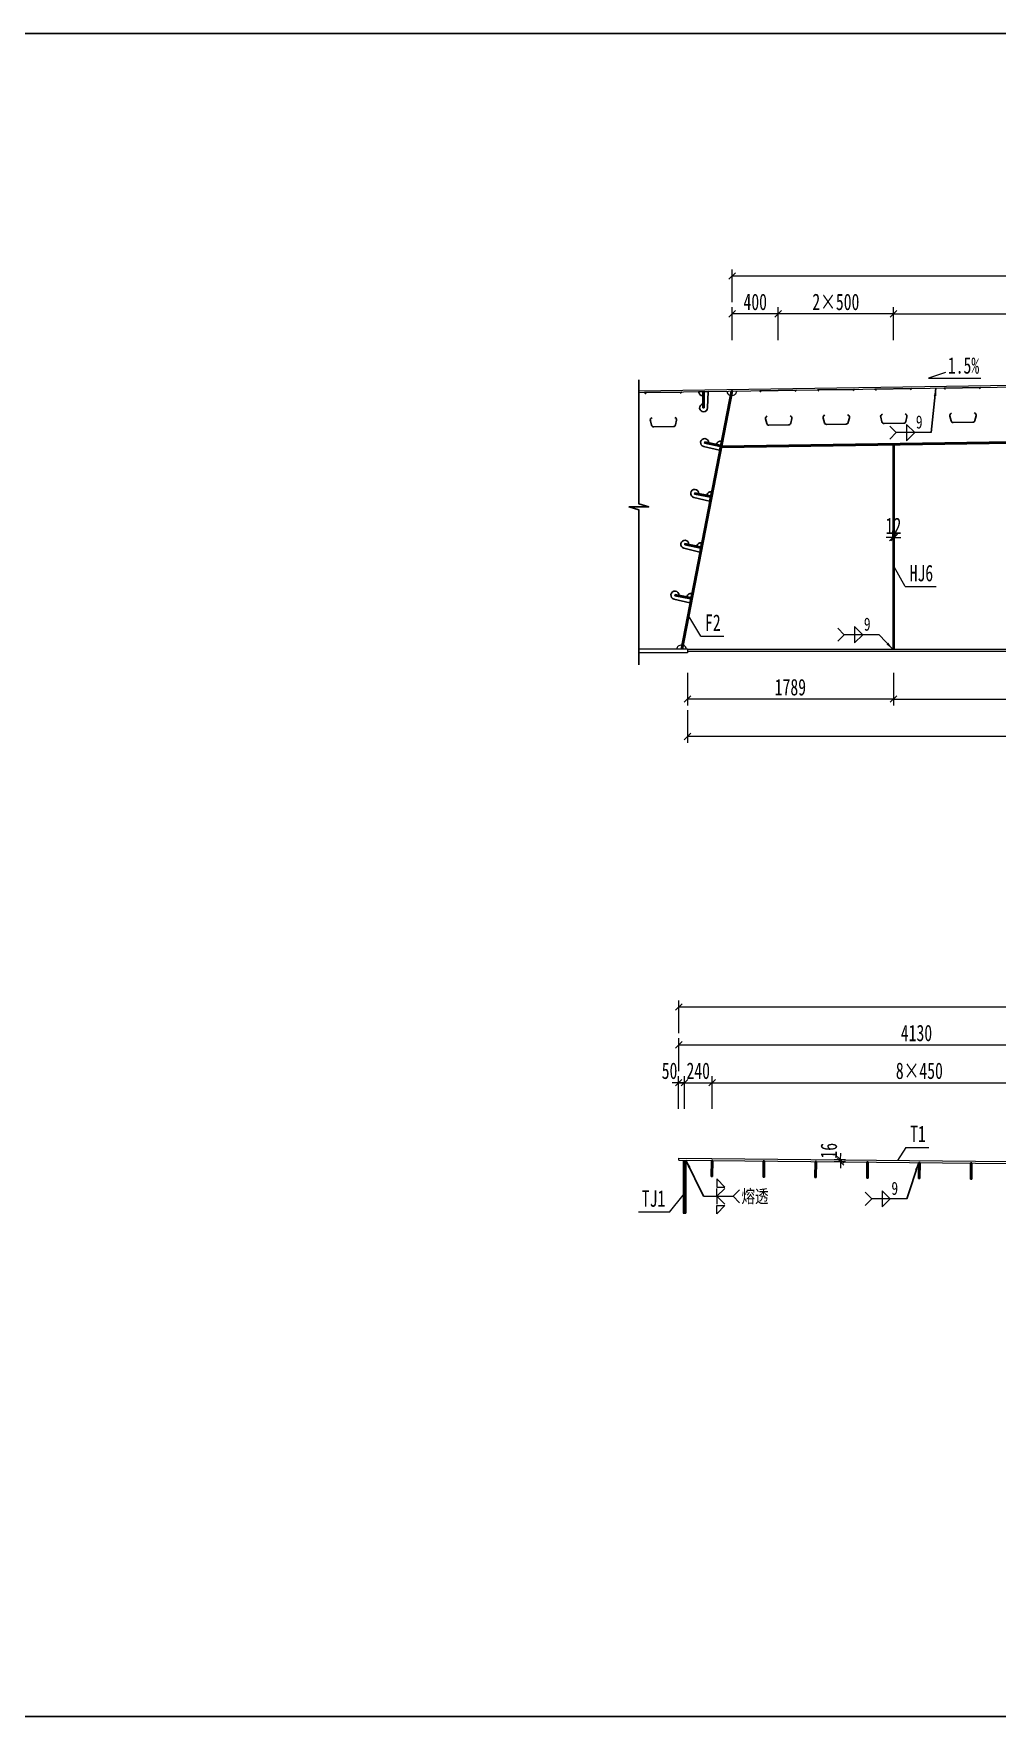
# Model space of a CAD drawing. Header units: millimetres. Extents: x 44597 to 300567, y -113054 to 73044.
# Drawn here: x 69716 to 78083, y -76511 to -61894 of the extents above; entities that cross this region are included whole.
import ezdxf
from ezdxf.enums import TextEntityAlignment as Align

# ---------------------------------------------------------------- set-up
doc = ezdxf.new("R2010")
doc.units = ezdxf.units.MM
doc.layers.get('Defpoints').update_dxf_attribs({"color": 8})
for name, color, linetype, lineweight in [('Dim', 4, 'Continuous', 15), ('文字', 7, 'Continuous', 15), ('细实线', 4, 'Continuous', 15), ('钢板粗线', 1, 'Continuous', 25), ('钢板细线', 6, 'Continuous', 15)]:
    doc.layers.add(name, color=color, linetype=linetype, lineweight=lineweight)
doc.layers.add('Text', color=4, linetype='Continuous')
doc.styles.add('111', font='', dxfattribs={"width": 0.7})
doc.styles.add('BM_Dim', font='', dxfattribs={"width": 0.85})
doc.styles.add('SMEDI', font='', dxfattribs={"width": 0.75})
doc.styles.get("Standard").update_dxf_attribs({"font": ''})
doc.styles.get('111').set_extended_font_data('仿宋_GB2312')
doc.styles.get('BM_Dim').set_extended_font_data('仿宋_GB2312')
doc.styles.get('SMEDI').set_extended_font_data('仿宋_GB2312')
doc.styles.get('Standard').set_extended_font_data('仿宋_GB2312')
doc.dimstyles.new('200', dxfattribs={"dimscale": 0, "dimtxt": 2.5, "dimasz": 1, "dimexe": 1, "dimexo": 1, "dimgap": 0.6, "dimtad": 1, "dimdec": 0, "dimdsep": 46, "dimtxsty": '111', "dimblk": 'OBLIQUE', "dimcen": 0, "dimclrd": 4, "dimclre": 4, "dimclrt": 4, "dimadec": 1, "dimazin": 2, "dimtfac": 1, "dimtdec": 0, "dimtix": 1, "dimtmove": 2, "dimatfit": 3, "dimfxl": 4, "dimfxlon": 1, "dimtolj": 1, "dimlwd": -1, "dimlwe": -1, "dimarcsym": 0})
doc.dimstyles.new('MSteel_1.0_1.0', dxfattribs={"dimtxt": 3, "dimasz": 1.2, "dimexe": 1, "dimexo": 1, "dimgap": 1, "dimtad": 3, "dimtoh": 1, "dimdec": 0, "dimzin": 0, "dimdsep": 46, "dimtxsty": 'Standard', "dimblk": 'ARCHTICK', "dimcen": 0.09, "dimclrd": 3, "dimclre": 3, "dimadec": 0, "dimazin": 0, "dimtfac": 1, "dimtdec": 4, "dimtofl": 0, "dimtmove": 0, "dimatfit": 3, "dimfxl": 1, "dimtolj": 1, "dimtzin": 0, "dimarcsym": 0})

# ---------------------------------------------------------------- blocks, each defined once
blk = doc.blocks.new('U型肋1')
at = {"layer": 'Defpoints'}
blk.add_line((-160, 0), (160, 0), dxfattribs=at)
at = {"layer": '钢板粗线', "color": 6}
for p, q in [((148, -10), (160, 0)), ((-148, -10), (-160, 0))]:
    blk.add_line(p, q, dxfattribs=at)
blk.add_lwpolyline([(-99, -220, 0.414266), (-114, -245), (-104, -285, 0.348876), (-85, -300), (85, -300, 0.348876), (104, -285), (114, -245, 0.414091), (99, -220, 0.414091)], format="xyb", dxfattribs=at)
blk = doc.blocks.new('14-160加劲 有过焊孔')
at = {"layer": 'Defpoints'}
blk.add_line((38609, 31489), (38609, 31629), dxfattribs=at)
at = {"layer": '钢板粗线', "color": 7}
for p, q in [((38603, 31489), (38603, 31629)), ((38603, 31629), (38615, 31629)), ((38615, 31489), (38615, 31629)), ((38650, 31489), (38644, 31631)), ((38568, 31489), (38650, 31489))]:
    blk.add_line(p, q, dxfattribs=at)
for centre, start, end in [((38609, 31629), 2.441, 260.1291), ((38603, 31489), 90, 180)]:
    blk.add_arc(centre, 35, start, end, dxfattribs=at)
blk = doc.blocks.new('12-140加劲 有过焊孔')
at = {"layer": 'Defpoints'}
blk.add_line((0, 0), (0, 140), dxfattribs=at)
at = {"layer": '钢板粗线', "color": 7}
for p, q in [((-6, 0), (-6, 140)), ((-6, 140), (6, 140)), ((6, 0), (6, 140)), ((41, 0), (35, 141)), ((-41, 0), (41, 0))]:
    blk.add_line(p, q, dxfattribs=at)
for centre, start, end in [((0, 140), 2.441, 260.1291), ((-6, 0), 90, 180)]:
    blk.add_arc(centre, 35, start, end, dxfattribs=at)
blk = doc.blocks.new('_Oblique')
at = {"color": 0, "linetype": 'ByBlock', "lineweight": -2}
blk.add_line((-0.5, -0.5), (0.5, 0.5), dxfattribs=at)
blk = doc.blocks.new('*D565')
at = {"layer": 'Defpoints', "color": 0, "transparency": 16777216}
for p in [(85281, -63999), (85281, -64223), (75781, -64984)]:
    blk.add_point(p, dxfattribs=at)
at = {"layer": '细实线', "color": 4, "transparency": 16777216}
for p, q in [((75781, -64228), (75781, -63942)), ((75781, -63999), (85281, -63999)), ((85281, -64166), (85281, -63942))]:
    blk.add_line(p, q, dxfattribs=at)
at = {"layer": '细实线', "color": 4, "transparency": 16777216, "xscale": 57.14285714285715, "yscale": 57.14285714285715, "zscale": 57.14285714285715, "rotation": 180}
blk.add_blockref('_Oblique', (75781, -63999), dxfattribs=at)
at = {"layer": '细实线', "color": 4, "transparency": 16777216, "xscale": 57.14285714285715, "yscale": 57.14285714285715, "zscale": 57.14285714285715}
blk.add_blockref('_Oblique', (85281, -63999), dxfattribs=at)
at = {"layer": '细实线', "color": 4, "transparency": 16777216, "insert": (80531, -63897), "char_height": 142.9, "attachment_point": 5, "style": '111'}
blk.add_mtext('\\A1;9500', dxfattribs=at)
blk = doc.blocks.new('*D566')
at = {"layer": 'Defpoints', "color": 0, "transparency": 16777216}
for p in [(84981, -64328), (84981, -64551), (77181, -64979)]:
    blk.add_point(p, dxfattribs=at)
at = {"layer": '细实线', "color": 4, "transparency": 16777216}
for p, q in [((77181, -64556), (77181, -64271)), ((84981, -64494), (84981, -64271)), ((77181, -64328), (84981, -64328))]:
    blk.add_line(p, q, dxfattribs=at)
at = {"layer": '细实线', "color": 4, "transparency": 16777216, "xscale": 57.14285714285715, "yscale": 57.14285714285715, "zscale": 57.14285714285715, "rotation": 180}
blk.add_blockref('_Oblique', (77181, -64328), dxfattribs=at)
at = {"layer": '细实线', "color": 4, "transparency": 16777216, "xscale": 57.14285714285715, "yscale": 57.14285714285715, "zscale": 57.14285714285715}
blk.add_blockref('_Oblique', (84981, -64328), dxfattribs=at)
at = {"layer": '细实线', "color": 4, "transparency": 16777216, "insert": (81081, -64225), "char_height": 142.9, "attachment_point": 5, "style": '111'}
blk.add_mtext('\\A1;13×600', dxfattribs=at)
blk = doc.blocks.new('*D567')
at = {"layer": 'Defpoints', "color": 0, "transparency": 16777216}
for p in [(75781, -64328), (76181, -64656), (75781, -64984)]:
    blk.add_point(p, dxfattribs=at)
at = {"layer": '细实线', "color": 4, "transparency": 16777216}
for p, q in [((75781, -64556), (75781, -64271)), ((76181, -64556), (76181, -64271)), ((76181, -64328), (75781, -64328))]:
    blk.add_line(p, q, dxfattribs=at)
at = {"layer": '细实线', "color": 4, "transparency": 16777216, "xscale": 57.14285714285715, "yscale": 57.14285714285715, "zscale": 57.14285714285715, "rotation": 180}
blk.add_blockref('_Oblique', (75781, -64328), dxfattribs=at)
at = {"layer": '细实线', "color": 4, "transparency": 16777216, "xscale": 57.14285714285715, "yscale": 57.14285714285715, "zscale": 57.14285714285715}
blk.add_blockref('_Oblique', (76181, -64328), dxfattribs=at)
at = {"layer": '细实线', "color": 4, "transparency": 16777216, "insert": (75981, -64225), "char_height": 142.9, "attachment_point": 5, "style": '111'}
blk.add_mtext('\\A1;400', dxfattribs=at)
blk = doc.blocks.new('*D569')
at = {"layer": 'Defpoints', "color": 0, "transparency": 16777216}
for p in [(76181, -64328), (76181, -64656), (77181, -64641)]:
    blk.add_point(p, dxfattribs=at)
at = {"layer": '细实线', "color": 4, "transparency": 16777216}
for p, q in [((76181, -64556), (76181, -64271)), ((77181, -64556), (77181, -64271)), ((77181, -64328), (76181, -64328))]:
    blk.add_line(p, q, dxfattribs=at)
at = {"layer": '细实线', "color": 4, "transparency": 16777216, "xscale": 57.14285714285715, "yscale": 57.14285714285715, "zscale": 57.14285714285715, "rotation": 180}
blk.add_blockref('_Oblique', (76181, -64328), dxfattribs=at)
at = {"layer": '细实线', "color": 4, "transparency": 16777216, "xscale": 57.14285714285715, "yscale": 57.14285714285715, "zscale": 57.14285714285715}
blk.add_blockref('_Oblique', (77181, -64328), dxfattribs=at)
at = {"layer": '细实线', "color": 4, "transparency": 16777216, "insert": (76681, -64225), "char_height": 142.9, "attachment_point": 5, "style": '111'}
blk.add_mtext('\\A1;2×500', dxfattribs=at)
blk = doc.blocks.new('*D572')
at = {"layer": 'Defpoints', "color": 0, "transparency": 16777216}
for p in [(77175, -66287), (77187, -66270), (77187, -66287)]:
    blk.add_point(p, dxfattribs=at)
at = {"layer": '细实线', "color": 4, "transparency": 16777216}
for p, q in [((77175, -66270), (77175, -66213)), ((77187, -66270), (77187, -66213)), ((77175, -66270), (77118, -66270)), ((77175, -66270), (77187, -66270)), ((77187, -66270), (77244, -66270))]:
    blk.add_line(p, q, dxfattribs=at)
at = {"layer": '细实线', "color": 4, "transparency": 16777216, "xscale": 57.14285714285715, "yscale": 57.14285714285715, "zscale": 57.14285714285715}
blk.add_blockref('_Oblique', (77175, -66270), dxfattribs=at)
at = {"layer": '细实线', "color": 4, "transparency": 16777216, "xscale": 57.14285714285715, "yscale": 57.14285714285715, "zscale": 57.14285714285715, "rotation": 180}
blk.add_blockref('_Oblique', (77187, -66270), dxfattribs=at)
at = {"layer": '细实线', "color": 4, "transparency": 16777216, "insert": (77181, -66170), "char_height": 142.9, "attachment_point": 5, "style": '111'}
blk.add_mtext('\\A1;12', dxfattribs=at)
blk = doc.blocks.new('*D577')
at = {"layer": 'Defpoints', "color": 0, "transparency": 16777216}
for p in [(77181, -67242), (84381, -67305), (84381, -67674)]:
    blk.add_point(p, dxfattribs=at)
at = {"layer": '细实线', "color": 4, "transparency": 16777216}
for p, q in [((77181, -67446), (77181, -67731)), ((84381, -67446), (84381, -67731)), ((77181, -67674), (84381, -67674))]:
    blk.add_line(p, q, dxfattribs=at)
at = {"layer": '细实线', "color": 4, "transparency": 16777216, "xscale": 57.14285714285715, "yscale": 57.14285714285715, "zscale": 57.14285714285715, "rotation": 180}
blk.add_blockref('_Oblique', (77181, -67674), dxfattribs=at)
at = {"layer": '细实线', "color": 4, "transparency": 16777216, "xscale": 57.14285714285715, "yscale": 57.14285714285715, "zscale": 57.14285714285715}
blk.add_blockref('_Oblique', (84381, -67674), dxfattribs=at)
at = {"layer": '细实线', "color": 4, "transparency": 16777216, "insert": (80781, -67572), "char_height": 142.9, "attachment_point": 5, "style": '111'}
blk.add_mtext('\\A1;4×1800', dxfattribs=at)
blk = doc.blocks.new('*D578')
at = {"layer": 'Defpoints', "color": 0, "transparency": 16777216}
for p in [(75392, -67262), (77181, -67242), (75392, -67674)]:
    blk.add_point(p, dxfattribs=at)
at = {"layer": '细实线', "color": 4, "transparency": 16777216}
for p, q in [((75392, -67446), (75392, -67731)), ((77181, -67446), (77181, -67731)), ((77181, -67674), (75392, -67674))]:
    blk.add_line(p, q, dxfattribs=at)
at = {"layer": '细实线', "color": 4, "transparency": 16777216, "xscale": 57.14285714285715, "yscale": 57.14285714285715, "zscale": 57.14285714285715, "rotation": 180}
blk.add_blockref('_Oblique', (75392, -67674), dxfattribs=at)
at = {"layer": '细实线', "color": 4, "transparency": 16777216, "xscale": 57.14285714285715, "yscale": 57.14285714285715, "zscale": 57.14285714285715}
blk.add_blockref('_Oblique', (77181, -67674), dxfattribs=at)
at = {"layer": '细实线', "color": 4, "transparency": 16777216, "insert": (76286, -67572), "char_height": 142.9, "attachment_point": 5, "style": '111'}
blk.add_mtext('\\A1;1789', dxfattribs=at)
blk = doc.blocks.new('*D579')
at = {"layer": 'Defpoints', "color": 0, "transparency": 16777216}
for p in [(75392, -67262), (85281, -67457), (75392, -67999)]:
    blk.add_point(p, dxfattribs=at)
at = {"layer": '细实线', "color": 4, "transparency": 16777216}
for p, q in [((75392, -67770), (75392, -68056)), ((85281, -67770), (85281, -68056)), ((85281, -67999), (75392, -67999))]:
    blk.add_line(p, q, dxfattribs=at)
at = {"layer": '细实线', "color": 4, "transparency": 16777216, "xscale": 57.14285714285715, "yscale": 57.14285714285715, "zscale": 57.14285714285715, "rotation": 180}
blk.add_blockref('_Oblique', (75392, -67999), dxfattribs=at)
at = {"layer": '细实线', "color": 4, "transparency": 16777216, "xscale": 57.14285714285715, "yscale": 57.14285714285715, "zscale": 57.14285714285715}
blk.add_blockref('_Oblique', (85281, -67999), dxfattribs=at)
at = {"layer": '细实线', "color": 4, "transparency": 16777216, "insert": (80336, -67882), "char_height": 142.86, "attachment_point": 5, "style": '111'}
blk.add_mtext('\\A1;19778/2', dxfattribs=at)
blk = doc.blocks.new('角焊缝1')
at = {"layer": 'Dim'}
blk.add_line((-3101.17, 370.22), (-3106.48, 370.22), dxfattribs=at)
blk.add_lwpolyline([(-3107.48, 369.22), (-3106.48, 370.22), (-3107.48, 371.22)], dxfattribs=at)
blk.add_lwpolyline([(-3104.91, 371.45), (-3104.91, 368.99), (-3103.68, 370.22)], close=True, dxfattribs=at)
blk = doc.blocks.new('_ArchTick')
at = {"color": 0, "linetype": 'ByBlock', "const_width": 0.15}
blk.add_lwpolyline([(-0.5, -0.5), (0.5, 0.5)], dxfattribs=at)
blk = doc.blocks.new('*D583')
at = {"layer": 'Defpoints', "color": 0, "transparency": 16777216}
for p in [(79446, -70678), (75317, -71047), (79446, -71673)]:
    blk.add_point(p, dxfattribs=at)
at = {"layer": '细实线', "color": 4, "transparency": 16777216}
for p, q in [((75317, -70907), (75317, -70621)), ((75317, -70678), (79446, -70678)), ((79446, -70907), (79446, -70621))]:
    blk.add_line(p, q, dxfattribs=at)
at = {"layer": '细实线', "color": 4, "transparency": 16777216, "xscale": 57.14285714285715, "yscale": 57.14285714285715, "zscale": 57.14285714285715, "rotation": 180}
blk.add_blockref('_Oblique', (75317, -70678), dxfattribs=at)
at = {"layer": '细实线', "color": 4, "transparency": 16777216, "xscale": 57.14285714285715, "yscale": 57.14285714285715, "zscale": 57.14285714285715}
blk.add_blockref('_Oblique', (79446, -70678), dxfattribs=at)
at = {"layer": '细实线', "color": 4, "transparency": 16777216, "insert": (77381, -70576), "char_height": 142.9, "attachment_point": 5, "style": '111'}
blk.add_mtext('\\A1;4130', dxfattribs=at)
blk = doc.blocks.new('*D585')
at = {"layer": 'Defpoints', "color": 0, "transparency": 16777216}
for p in [(75367, -71007), (75316, -71645), (75367, -71680)]:
    blk.add_point(p, dxfattribs=at)
at = {"layer": '细实线', "color": 4, "transparency": 16777216}
for p, q in [((75316, -71007), (75259, -71007)), ((75316, -71235), (75316, -70950)), ((75316, -71007), (75367, -71007)), ((75367, -71235), (75367, -70950)), ((75367, -71007), (75424, -71007))]:
    blk.add_line(p, q, dxfattribs=at)
at = {"layer": '细实线', "color": 4, "transparency": 16777216, "xscale": 57.14285714285715, "yscale": 57.14285714285715, "zscale": 57.14285714285715}
blk.add_blockref('_Oblique', (75316, -71007), dxfattribs=at)
at = {"layer": '细实线', "color": 4, "transparency": 16777216, "xscale": 57.14285714285715, "yscale": 57.14285714285715, "zscale": 57.14285714285715, "rotation": 180}
blk.add_blockref('_Oblique', (75367, -71007), dxfattribs=at)
at = {"layer": '细实线', "color": 4, "transparency": 16777216, "insert": (75237, -70904), "char_height": 142.9, "attachment_point": 5, "style": '111'}
blk.add_mtext('\\A1;50', dxfattribs=at)
blk = doc.blocks.new('*D586')
at = {"layer": 'Defpoints', "color": 0, "transparency": 16777216}
for p in [(75606, -71007), (75367, -71680), (75606, -71682)]:
    blk.add_point(p, dxfattribs=at)
at = {"layer": '细实线', "color": 4, "transparency": 16777216}
for p, q in [((75367, -71007), (75309, -71007)), ((75367, -71235), (75367, -70950)), ((75367, -71007), (75606, -71007)), ((75606, -71235), (75606, -70950)), ((75606, -71007), (75663, -71007))]:
    blk.add_line(p, q, dxfattribs=at)
at = {"layer": '细实线', "color": 4, "transparency": 16777216, "xscale": 57.14285714285715, "yscale": 57.14285714285715, "zscale": 57.14285714285715}
blk.add_blockref('_Oblique', (75367, -71007), dxfattribs=at)
at = {"layer": '细实线', "color": 4, "transparency": 16777216, "xscale": 57.14285714285715, "yscale": 57.14285714285715, "zscale": 57.14285714285715, "rotation": 180}
blk.add_blockref('_Oblique', (75606, -71007), dxfattribs=at)
at = {"layer": '细实线', "color": 4, "transparency": 16777216, "insert": (75486, -70904), "char_height": 142.9, "attachment_point": 5, "style": '111'}
blk.add_mtext('\\A1;240', dxfattribs=at)
blk = doc.blocks.new('*D588')
at = {"layer": 'Defpoints', "color": 0, "transparency": 16777216}
for p in [(79206, -71007), (75606, -71683), (79206, -71719)]:
    blk.add_point(p, dxfattribs=at)
at = {"layer": '细实线', "color": 4, "transparency": 16777216}
for p, q in [((75606, -71235), (75606, -70950)), ((75606, -71007), (79206, -71007)), ((79206, -71235), (79206, -70950))]:
    blk.add_line(p, q, dxfattribs=at)
at = {"layer": '细实线', "color": 4, "transparency": 16777216, "xscale": 57.14285714285715, "yscale": 57.14285714285715, "zscale": 57.14285714285715, "rotation": 180}
blk.add_blockref('_Oblique', (75606, -71007), dxfattribs=at)
at = {"layer": '细实线', "color": 4, "transparency": 16777216, "xscale": 57.14285714285715, "yscale": 57.14285714285715, "zscale": 57.14285714285715}
blk.add_blockref('_Oblique', (79206, -71007), dxfattribs=at)
at = {"layer": '细实线', "color": 4, "transparency": 16777216, "insert": (77406, -70904), "char_height": 142.9, "attachment_point": 5, "style": '111'}
blk.add_mtext('\\A1;8×450', dxfattribs=at)
blk = doc.blocks.new('*D594')
at = {"layer": 'Defpoints', "color": 0, "transparency": 16777216}
for p in [(85817, -70349), (75317, -70719), (85817, -71663)]:
    blk.add_point(p, dxfattribs=at)
at = {"layer": '细实线', "color": 4, "transparency": 16777216}
for p, q in [((75317, -70578), (75317, -70292)), ((85817, -70578), (85817, -70292)), ((75317, -70349), (85817, -70349))]:
    blk.add_line(p, q, dxfattribs=at)
at = {"layer": '细实线', "color": 4, "transparency": 16777216, "xscale": 57.14285714285715, "yscale": 57.14285714285715, "zscale": 57.14285714285715, "rotation": 180}
blk.add_blockref('_Oblique', (75317, -70349), dxfattribs=at)
at = {"layer": '细实线', "color": 4, "transparency": 16777216, "xscale": 57.14285714285715, "yscale": 57.14285714285715, "zscale": 57.14285714285715}
blk.add_blockref('_Oblique', (85817, -70349), dxfattribs=at)
at = {"layer": '细实线', "color": 4, "transparency": 16777216, "insert": (80567, -70247), "char_height": 142.9, "attachment_point": 5, "style": '111'}
blk.add_mtext('\\A1;10500', dxfattribs=at)
blk = doc.blocks.new('全融透1')
at = {"layer": 'Dim'}
blk.add_line((0, 0), (4.48, 0), dxfattribs=at)
for points in [[(2, 2.65), (2, 1.41), (3.23, 1.41)], [(2, -2.65), (2, -1.41), (3.23, -1.41)]]:
    blk.add_lwpolyline(points, close=True, dxfattribs=at)
for points in [[(3.23, 1.21), (2, 0), (2, 1.21)], [(3.23, -1.21), (2, 0), (2, -1.21)], [(5.48, 1), (4.48, 0), (5.48, -1)]]:
    blk.add_lwpolyline(points, dxfattribs=at)
at = {"layer": 'Text', "style": 'SMEDI', "width": 0.75}
blk.add_text('熔透', height=2, dxfattribs=at).set_placement((5.77, 0), align=Align.MIDDLE_LEFT)
blk = doc.blocks.new('12-140加劲 无过焊孔')
at = {"layer": 'Defpoints'}
blk.add_line((38947, 32077), (38947, 32217), dxfattribs=at)
at = {"layer": '钢板粗线', "color": 7}
for p, q in [((38941, 32077), (38941, 32217)), ((38941, 32217), (38953, 32217)), ((38953, 32077), (38953, 32217)), ((38941, 32077), (38953, 32077))]:
    blk.add_line(p, q, dxfattribs=at)
blk = doc.blocks.new('*D608')
at = {"layer": 'Defpoints', "color": 0, "transparency": 16777216}
for p in [(76722, -71693), (76823, -71678), (76823, -71694)]:
    blk.add_point(p, dxfattribs=at)
at = {"layer": '细实线', "color": 4, "transparency": 16777216}
for p, q in [((76722, -71677), (76723, -71620)), ((76766, -71678), (76665, -71677)), ((76766, -71694), (76665, -71693)), ((76722, -71693), (76721, -71750)), ((76722, -71677), (76722, -71693))]:
    blk.add_line(p, q, dxfattribs=at)
at = {"layer": '细实线', "color": 4, "transparency": 16777216, "xscale": 57.1428571428572, "yscale": 57.1428571428572, "zscale": 57.1428571428572}
for p, rotation in [((76722, -71677), 269.4262908392906), ((76722, -71693), 89.42629083929059)]:
    blk.add_blockref('_Oblique', p, dxfattribs=dict(at, rotation=rotation))
at = {"layer": '细实线', "color": 4, "transparency": 16777216, "insert": (76620, -71598), "char_height": 142.9, "attachment_point": 5, "rotation": 89.4263, "style": '111'}
blk.add_mtext('\\A1;16', dxfattribs=at)

msp = doc.modelspace()

# ---------------------------------------------------------------- linework, layer by layer
at = {"color": 4, "elevation": 0}
msp.add_lwpolyline([(74970.8, -67377.4), (74970.8, -66030.7), (74885.1, -66005), (75056.5, -66005), (74970.8, -65979.3), (74970.8, -65945), (74970.8, -64902)], dxfattribs=at)
at = {"layer": 'Defpoints'}
for p, q in [((75780.8, -64984.4), (75341.9, -67241.9)), ((75691.2, -65481.8), (85280.5, -65337.9)), ((75366.6, -71679.8), (75366.6, -72139.8))]:
    msp.add_line(p, q, dxfattribs=at)
msp.add_lwpolyline([(69566.6, -61894.1), (91566.6, -61894.1), (91566.6, -76511.3), (69566.6, -76511.3)], close=True, dxfattribs=at)
at = {"layer": '细实线'}
for p, q in [((77631.9, -64837.1), (77484.6, -64886.9)), ((77484.6, -64886.9), (77939.3, -64886.9)), ((77284.1, -66697.2), (77186.4, -66526.9)), ((77284.1, -66697.2), (77552.9, -66697.2)), ((75507.8, -67128), (75405.2, -66953)), ((75507.8, -67128), (75707.4, -67128)), ((77289, -71569.1), (77216.3, -71682.3)), ((77289, -71569.1), (77488.6, -71569.1)), ((75237.2, -72130.4), (75354.6, -71983.1)), ((75237.2, -72130.4), (74968.5, -72130.4))]:
    msp.add_line(p, q, dxfattribs=at)
at = {"layer": '钢板细线'}
for p, q in [((75770.5, -65000.5), (75334.8, -67241.9)), ((75784.8, -65000.3), (75349.1, -67241.9)), ((75692.4, -65475.7), (85280.8, -65331.9)), ((75690, -65487.8), (85280.8, -65343.9)), ((77174.8, -65465.5), (77174.8, -67241.9)), ((77186.8, -65465.3), (77186.8, -67241.9)), ((75391.9, -67241.9), (74970.8, -67241.9)), ((75391.9, -67273.9), (74970.8, -67273.9)), ((75391.9, -67241.9), (75391.9, -67273.9)), ((75391.9, -67241.9), (85280.8, -67241.9)), ((75391.9, -67257.9), (85280.8, -67257.9)), ((75316.6, -71679.3), (75316.6, -71663.3)), ((75354.6, -71679.6), (75354.6, -72139.8)), ((75378.6, -71679.9), (75378.6, -72139.8)), ((75354.6, -72139.8), (75378.6, -72139.8))]:
    msp.add_line(p, q, dxfattribs=at)
at = {"layer": '钢板细线', "elevation": 0}
for points in [[(74970.8, -64996.5), (85280.5, -64841.9)], [(74970.8, -65012.5), (85280.8, -64857.9)]]:
    msp.add_lwpolyline(points, dxfattribs=at)
at = {"layer": '钢板细线'}
for points in [[(75316.6, -71663.3), (81616.6, -71726.3), (86454.6, -71653.8)], [(75316.6, -71679.3), (81616.6, -71742.4), (86454.6, -71669.8)]]:
    msp.add_lwpolyline(points, dxfattribs=at)
for centre, start, end in [((75770.5, -65000.5), 180.86234, 259), ((75784.8, -65000.3), 259, 0.85937), ((75334.8, -67241.9), 79, 180), ((75349.1, -67241.9), 0, 79)]:
    msp.add_arc(centre, 35, start, end, dxfattribs=at)

# ---------------------------------------------------------------- block references
at = {"layer": '细实线', "color": 8, "xscale": 57.1428571428572, "yscale": 57.1428571428572, "zscale": 57.1428571428572}
for name, p in [('角焊缝1', (254719.2, -86515)), ('角焊缝1', (254267.6, -88271.1)), ('全融透1', (75532.6, -71993.9)), ('角焊缝1', (254506.8, -93171.7))]:
    msp.add_blockref(name, p, dxfattribs=at)
at = {"layer": '细实线', "rotation": 359.4262908392987}
for p in [(36339.1, -103507.3), (36789.1, -103511.8), (37239.1, -103516.3), (37689.1, -103520.8), (38139.1, -103525.3), (38589.1, -103529.8)]:
    msp.add_blockref('12-140加劲 无过焊孔', p, dxfattribs=at)
at = {"layer": '钢板细线', "rotation": 0.8593722436391068}
for p in [(75180.8, -65009.4), (76180.7, -64994.4), (76680.7, -64986.9), (77180.7, -64979.4), (77780.7, -64970.4)]:
    msp.add_blockref('U型肋1', p, dxfattribs=at)
at = {"layer": '钢板细线', "xscale": -1}
for name, p, rotation in [('12-140加劲 有过焊孔', (75530.8, -65004.1), 180.8593722436304), ('14-160加劲 有过焊孔', (113956.3, -33582.1), 78.99999999988015), ('14-160加劲 有过焊孔', (113870.4, -34023.8), 78.99999999988015), ('14-160加劲 有过焊孔', (113784.6, -34465.5), 78.99999999988015), ('14-160加劲 有过焊孔', (113698.7, -34907.2), 78.99999999988015)]:
    msp.add_blockref(name, p, dxfattribs=dict(at, rotation=rotation))

# ---------------------------------------------------------------- texts
at = {"layer": 'Text', "style": 'SMEDI', "width": 0.75}
for p in [(77375.6, -65267.4), (76924.1, -67023.5), (77163.2, -71924.2)]:
    msp.add_text('9', height=114.3, dxfattribs=at).set_placement(p, align=Align.MIDDLE_LEFT)
at = {"layer": '文字', "style": 'BM_Dim', "width": 0.7}
for s, p in [('1.5%', (77789.3, -64890.4)), ('HJ6', (77423.6, -66694.1)), ('F2', (75612.7, -67125)), ('T1', (77393.9, -71566)), ('TJ1', (75097.7, -72127.3))]:
    msp.add_text(s, height=142.86, dxfattribs=at).set_placement(p, align=Align.BOTTOM_CENTER)

# ---------------------------------------------------------------- dimensions: what is measured, and where the dimension line sits
at = {"layer": '细实线'}
for base, p1, p2, override, picture, middle in [((85280.8, -63999), (75780.8, -64984.4), (85280.8, -64222.7), {"dimscale": 57.142857, "dimtxsty": '111', "dimblk": 'Oblique'}, '*D565', (80530.8, -63896.8)), ((75780.5, -64327.7), (76180.5, -64656.4), (75780.5, -64984.4), {"dimscale": 57.142857, "dimblk": 'Oblique'}, '*D567', (75980.5, -64225.4)), ((77186.8, -66270.3), (77174.8, -66287.3), (77186.8, -66287.3), {"dimscale": 57.142857, "dimblk": 'Oblique'}, '*D572', (77180.8, -66169.6)), ((75391.9, -67674.2), (77180.8, -67241.9), (75391.9, -67261.9), {"dimscale": 57.142857, "dimblk": 'Oblique'}, '*D578', (76286.4, -67572)), ((85816.6, -70349.3), (75316.6, -70718.6), (85816.6, -71663.3), {"dimscale": 57.142857, "dimtxsty": '111', "dimblk": 'Oblique'}, '*D594', (80566.6, -70247.1)), ((79446.3, -70678), (75316.6, -71047.2), (79446.3, -71672.9), {"dimscale": 57.142857, "dimtxsty": '111', "dimblk": 'Oblique'}, '*D583', (77381.4, -70575.8)), ((75606.3, -71006.7), (75366.6, -71679.8), (75606.3, -71682.2), {"dimscale": 57.142857, "dimblk": 'Oblique'}, '*D586', (75486.4, -70904.4))]:
    dim = msp.add_linear_dim(base=base, p1=p1, p2=p2, dimstyle='200', override=override, dxfattribs=at)
    dim.commit()
    dim.dimension.update_dxf_attribs({"geometry": picture, "text_midpoint": middle})
for base, p1, p2, text, picture, middle in [((76180.5, -64327.7), (77180.5, -64641.4), (76180.5, -64656.4), '2×500', '*D569', (76680.5, -64225.4)), ((84980.5, -64327.7), (77180.5, -64979.4), (84980.5, -64551.4), '13×600', '*D566', (81080.5, -64225.4)), ((75391.9, -67998.8), (85280.5, -67457), (75391.9, -67261.9), '19778/2', '*D579', (80336.2, -67882.3)), ((84380.8, -67674.2), (77180.8, -67241.9), (84380.8, -67305.3), '4×1800', '*D577', (80780.8, -67572)), ((79206.3, -71006.7), (75606.3, -71682.6), (79206.3, -71718.6), '8×450', '*D588', (77406.3, -70904.4))]:
    dim = msp.add_linear_dim(base=base, p1=p1, p2=p2, text=text, dimstyle='200', override={"dimscale": 57.142857, "dimtxsty": '111', "dimblk": 'Oblique'}, dxfattribs=at)
    dim.commit()
    dim.dimension.update_dxf_attribs({"geometry": picture, "text_midpoint": middle})
dim = msp.add_linear_dim(base=(75366.6, -71006.7), p1=(75316.3, -71645), p2=(75366.6, -71679.8), dimstyle='200', override={"dimscale": 57.142857, "dimblk": 'Oblique'}, dxfattribs=at)
dim.commit()
dim.dimension.update_dxf_attribs({"geometry": '*D585', "text_midpoint": (75237.1, -70904.4), "dimtype": 160})
dim = msp.add_linear_dim(base=(76722, -71693.3), p1=(76823.4, -71678.4), p2=(76823.3, -71694.4), angle=269.42629, dimstyle='200', override={"dimscale": 57.142857}, dxfattribs=at)
dim.commit()
dim.dimension.update_dxf_attribs({"geometry": '*D608', "text_midpoint": (76619.9, -71598.4), "dimtype": 161})

# ---------------------------------------------------------------- leaders
at = {"layer": 'Dim'}
for points in [[(77549.7, -64973.8), (77509.2, -65359.4)], [(77174.8, -67241.9), (77057.7, -67115.5)], [(75378.6, -71679.9), (75532.6, -71993.9)], [(77400.3, -71700.1), (77296.8, -72016.1)]]:
    msp.add_leader(points, dimstyle='MSteel_1.0_1.0', override={"dimscale": 57.142857, "dimclrd": 256}, dxfattribs=at)

doc.saveas('drawing.dxf')
